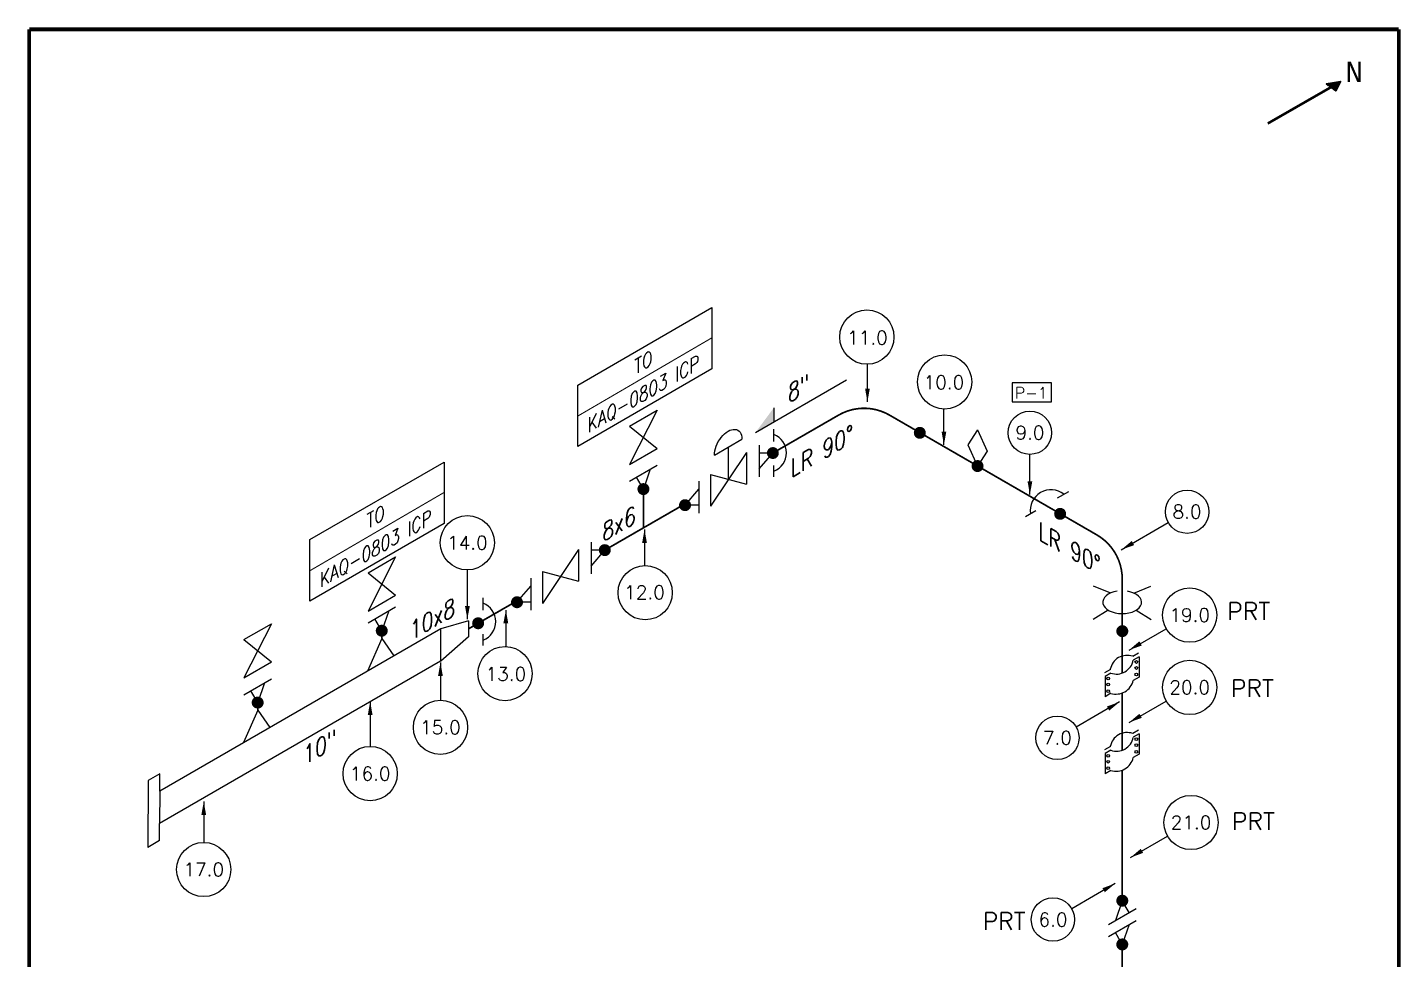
# Model space of a CAD drawing. Extents: x -0.4 to 12.5, y -0.5 to 16.6.
# Drawn here: x 0.37 to 12.53, y 8.35 to 16.6 of the extents above; entities that cross this region are included whole.
import ezdxf
from ezdxf.enums import TextEntityAlignment as Align

# ---------------------------------------------------------------- set-up
doc = ezdxf.new("R2010")
doc.units = 0
doc.header["$MEASUREMENT"] = 0
doc.layers.get('0').update_dxf_attribs({"linetype": 'CONTINUOUS'})
for name, color, linetype in [('ABH-0800B-TEXT', 3, 'CONTINUOUS'), ('BORDER', 5, 'CONTINUOUS'), ('COMP', 2, 'CONTINUOUS'), ('FLANGE-B', 2, 'CONTINUOUS'), ('MI_COMPONENT', 2, 'CONTINUOUS'), ('MI_TEXT', 3, 'CONTINUOUS'), ('PIPELINE-KAQ-0803-PIPE', 7, 'CONTINUOUS'), ('PIPELINE-KAQ-0803-TEXT', 3, 'CONTINUOUS'), ('PIPING-ABJ-1010-INLET-TEXT', 3, 'CONTINUOUS'), ('PIPING-MBD-1030-INLET-TEXT', 3, 'CONTINUOUS')]:
    doc.layers.add(name, color=color, linetype=linetype)
doc.styles.add('ROMANS', font='romans.shx')
doc.styles.get("Standard").update_dxf_attribs({"font": 'MONOTXT'})

# ---------------------------------------------------------------- blocks, each defined once
blk = doc.blocks.new('DECK')
at = {"layer": 'FLANGE-B'}
for p, q in [((-0.102, 0.081), (-0.253, 0.143)), ((0.102, 0.081), (0.253, 0.143)), ((-0.123, -0.071), (-0.257, -0.154)), ((0.123, -0.071), (0.257, -0.154))]:
    blk.add_line(p, q, dxfattribs=at)
blk.add_ellipse((0, 0), major_axis=(-0.172, 0), ratio=0.588235, start_param=4.970318, end_param=10.714248, dxfattribs=at)
blk = doc.blocks.new('PITBX')
for p, q in [((7.065, 4.583), (7.065, 4.415)), ((7.413, 4.583), (7.065, 4.583)), ((7.413, 4.415), (7.413, 4.583)), ((7.065, 4.415), (7.413, 4.415))]:
    blk.add_line(p, q)
at = {"layer": 'PIPING-MBD-1030-INLET-TEXT', "style": 'ROMANS'}
blk.add_text('P-1', height=0.1, dxfattribs=at).set_placement((7.233, 4.495), align=Align.MIDDLE)
blk = doc.blocks.new('ISO_NORTH')
for p, q in [((0.646, 0.372), (0.517, 0.35)), ((0.557, 0.321), (0.601, 0.365)), ((0.557, 0.321), (0.601, 0.365)), ((0.557, 0.321), (0.6, 0.365)), ((0.558, 0.32), (0.603, 0.365)), ((0.558, 0.32), (0.603, 0.365)), ((0.558, 0.321), (0.602, 0.365)), ((0.559, 0.319), (0.606, 0.366)), ((0.559, 0.32), (0.605, 0.365)), ((0.559, 0.32), (0.604, 0.365)), ((0.559, 0.32), (0.604, 0.365)), ((0.56, 0.319), (0.608, 0.366)), ((0.56, 0.319), (0.607, 0.366)), ((0.56, 0.319), (0.606, 0.366)), ((0.561, 0.318), (0.609, 0.366)), ((0.561, 0.318), (0.609, 0.366)), ((0.561, 0.318), (0.608, 0.366)), ((0.562, 0.317), (0.612, 0.367)), ((0.562, 0.317), (0.611, 0.366)), ((0.562, 0.318), (0.611, 0.366)), ((0.562, 0.318), (0.61, 0.366)), ((0.563, 0.317), (0.614, 0.367)), ((0.563, 0.317), (0.613, 0.367)), ((0.563, 0.317), (0.612, 0.367)), ((0.564, 0.316), (0.616, 0.367)), ((0.564, 0.316), (0.615, 0.367)), ((0.564, 0.316), (0.615, 0.367)), ((0.564, 0.316), (0.614, 0.367)), ((0.565, 0.315), (0.618, 0.368)), ((0.565, 0.315), (0.617, 0.368)), ((0.565, 0.315), (0.617, 0.367)), ((0.566, 0.314), (0.62, 0.368)), ((0.566, 0.315), (0.619, 0.368)), ((0.566, 0.315), (0.619, 0.368)), ((0.566, 0.314), (0.62, 0.368)), ((0.567, 0.314), (0.621, 0.368)), ((0.567, 0.314), (0.622, 0.368)), ((0.567, 0.313), (0.622, 0.368)), ((0.568, 0.313), (0.623, 0.369)), ((0.568, 0.313), (0.624, 0.369)), ((0.568, 0.313), (0.623, 0.368)), ((0.569, 0.313), (0.625, 0.369)), ((0.569, 0.312), (0.625, 0.369)), ((0.569, 0.312), (0.626, 0.369)), ((0.569, 0.312), (0.627, 0.369)), ((0.57, 0.312), (0.627, 0.369)), ((0.57, 0.312), (0.628, 0.369)), ((0.57, 0.311), (0.628, 0.369)), ((0.571, 0.311), (0.629, 0.37)), ((0.571, 0.311), (0.63, 0.37)), ((0.571, 0.311), (0.63, 0.37)), ((0.571, 0.31), (0.631, 0.37)), ((0.572, 0.31), (0.631, 0.37)), ((0.572, 0.31), (0.632, 0.37)), ((0.572, 0.31), (0.633, 0.37)), ((0.573, 0.31), (0.633, 0.37)), ((0.573, 0.309), (0.634, 0.37)), ((0.574, 0.309), (0.635, 0.371)), ((0.574, 0.309), (0.636, 0.371)), ((0.574, 0.308), (0.636, 0.371)), ((0.574, 0.308), (0.637, 0.371)), ((0.575, 0.308), (0.638, 0.371)), ((0.575, 0.308), (0.638, 0.371)), ((0.575, 0.308), (0.639, 0.371)), ((0.576, 0.307), (0.641, 0.372)), ((0.576, 0.307), (0.639, 0.371)), ((0.576, 0.307), (0.64, 0.371)), ((0.576, 0.307), (0.641, 0.371)), ((0.577, 0.307), (0.642, 0.372)), ((0.577, 0.306), (0.643, 0.372)), ((0.577, 0.306), (0.643, 0.372)), ((0.578, 0.306), (0.644, 0.372)), ((0.578, 0.306), (0.644, 0.372)), ((0.578, 0.305), (0.645, 0.372)), ((0.578, 0.305), (0.646, 0.372)), ((0.579, 0.305), (0.645, 0.371)), ((0.579, 0.305), (0.645, 0.37)), ((0.579, 0.305), (0.644, 0.369)), ((0.58, 0.304), (0.644, 0.368)), ((0.58, 0.304), (0.643, 0.367)), ((0.58, 0.304), (0.643, 0.366)), ((0.581, 0.304), (0.642, 0.365)), ((0.628, 0.337), (0.6, 0.365)), ((0.628, 0.337), (0.601, 0.365)), ((0.628, 0.338), (0.601, 0.365)), ((0.628, 0.338), (0.601, 0.365)), ((0.629, 0.338), (0.602, 0.365)), ((0.629, 0.339), (0.602, 0.365)), ((0.646, 0.372), (0.603, 0.287)), ((0.629, 0.339), (0.603, 0.365)), ((0.629, 0.339), (0.603, 0.365)), ((0.629, 0.34), (0.604, 0.365)), ((0.629, 0.34), (0.604, 0.365)), ((0.63, 0.34), (0.604, 0.365)), ((0.63, 0.341), (0.605, 0.365)), ((0.63, 0.341), (0.605, 0.365)), ((0.63, 0.341), (0.606, 0.366)), ((0.63, 0.342), (0.606, 0.366)), ((0.63, 0.342), (0.607, 0.366)), ((0.631, 0.342), (0.607, 0.366)), ((0.631, 0.343), (0.608, 0.366)), ((0.631, 0.343), (0.608, 0.366)), ((0.631, 0.343), (0.608, 0.366)), ((0.631, 0.344), (0.609, 0.366)), ((0.631, 0.344), (0.609, 0.366)), ((0.632, 0.344), (0.61, 0.366)), ((0.632, 0.345), (0.61, 0.366)), ((0.632, 0.346), (0.611, 0.367)), ((0.632, 0.345), (0.611, 0.366)), ((0.632, 0.345), (0.611, 0.366)), ((0.632, 0.346), (0.612, 0.367)), ((0.633, 0.346), (0.612, 0.367)), ((0.633, 0.347), (0.613, 0.367)), ((0.633, 0.347), (0.613, 0.367)), ((0.633, 0.347), (0.614, 0.367)), ((0.633, 0.348), (0.614, 0.367)), ((0.633, 0.348), (0.614, 0.367)), ((0.634, 0.348), (0.615, 0.367)), ((0.634, 0.349), (0.615, 0.367)), ((0.634, 0.349), (0.616, 0.367)), ((0.634, 0.349), (0.616, 0.367)), ((0.634, 0.35), (0.617, 0.367)), ((0.634, 0.35), (0.617, 0.367)), ((0.635, 0.35), (0.618, 0.368)), ((0.635, 0.351), (0.618, 0.368)), ((0.635, 0.351), (0.618, 0.368)), ((0.635, 0.351), (0.619, 0.368)), ((0.635, 0.352), (0.619, 0.368)), ((0.636, 0.352), (0.62, 0.368)), ((0.636, 0.352), (0.62, 0.368)), ((0.636, 0.353), (0.621, 0.368)), ((0.636, 0.353), (0.621, 0.368)), ((0.636, 0.353), (0.621, 0.368)), ((0.636, 0.354), (0.622, 0.368)), ((0.637, 0.354), (0.622, 0.368)), ((0.637, 0.355), (0.623, 0.369)), ((0.637, 0.354), (0.623, 0.368)), ((0.637, 0.355), (0.624, 0.369)), ((0.637, 0.356), (0.624, 0.369)), ((0.637, 0.356), (0.624, 0.369)), ((0.638, 0.356), (0.625, 0.369)), ((0.638, 0.357), (0.625, 0.369)), ((0.638, 0.357), (0.626, 0.369)), ((0.638, 0.357), (0.626, 0.369)), ((0.638, 0.358), (0.627, 0.369)), ((0.638, 0.358), (0.627, 0.369)), ((0.639, 0.358), (0.628, 0.369)), ((0.639, 0.359), (0.628, 0.369)), ((0.639, 0.359), (0.628, 0.369)), ((0.639, 0.36), (0.629, 0.37)), ((0.639, 0.359), (0.629, 0.369)), ((0.639, 0.36), (0.63, 0.37)), ((0.64, 0.36), (0.63, 0.37)), ((0.64, 0.361), (0.631, 0.37)), ((0.64, 0.361), (0.631, 0.37)), ((0.64, 0.361), (0.631, 0.37)), ((0.64, 0.362), (0.632, 0.37)), ((0.64, 0.362), (0.632, 0.37)), ((0.641, 0.362), (0.633, 0.37)), ((0.641, 0.363), (0.633, 0.37)), ((0.641, 0.363), (0.634, 0.37)), ((0.641, 0.363), (0.634, 0.37)), ((0.641, 0.364), (0.634, 0.37)), ((0.641, 0.364), (0.635, 0.371)), ((0.642, 0.364), (0.635, 0.371)), ((0.642, 0.365), (0.636, 0.371)), ((0.642, 0.365), (0.636, 0.371)), ((0.642, 0.365), (0.637, 0.371)), ((0.642, 0.366), (0.637, 0.371)), ((0.642, 0.366), (0.638, 0.371)), ((0.643, 0.366), (0.638, 0.371)), ((0.643, 0.367), (0.638, 0.371)), ((0.643, 0.367), (0.639, 0.371)), ((0.643, 0.367), (0.639, 0.371)), ((0.643, 0.368), (0.64, 0.371)), ((0.643, 0.368), (0.64, 0.371)), ((0.644, 0.369), (0.641, 0.372)), ((0.644, 0.369), (0.641, 0.372)), ((0.644, 0.368), (0.641, 0.371)), ((0.644, 0.369), (0.642, 0.372)), ((0.644, 0.37), (0.642, 0.372)), ((0.644, 0.37), (0.643, 0.372)), ((0.645, 0.37), (0.643, 0.372)), ((0.645, 0.371), (0.644, 0.372)), ((0.645, 0.371), (0.644, 0.372)), ((0.645, 0.371), (0.644, 0.372)), ((0.645, 0.372), (0.645, 0.372)), ((0.646, 0.372), (0.645, 0.372)), ((0.603, 0.287), (0.517, 0.35)), ((0.518, 0.35), (0.519, 0.351)), ((0.518, 0.35), (0.518, 0.351)), ((0.518, 0.35), (0.518, 0.351)), ((0.521, 0.348), (0.518, 0.351)), ((0.519, 0.349), (0.518, 0.351)), ((0.518, 0.35), (0.517, 0.35)), ((0.519, 0.349), (0.522, 0.351)), ((0.519, 0.349), (0.521, 0.351)), ((0.519, 0.349), (0.52, 0.351)), ((0.519, 0.35), (0.52, 0.351)), ((0.525, 0.345), (0.519, 0.351)), ((0.523, 0.346), (0.519, 0.351)), ((0.52, 0.348), (0.523, 0.351)), ((0.52, 0.349), (0.523, 0.351)), ((0.52, 0.349), (0.522, 0.351)), ((0.529, 0.342), (0.52, 0.351)), ((0.527, 0.343), (0.52, 0.351)), ((0.521, 0.348), (0.526, 0.352)), ((0.521, 0.348), (0.525, 0.352)), ((0.521, 0.348), (0.525, 0.352)), ((0.521, 0.348), (0.524, 0.352)), ((0.535, 0.337), (0.521, 0.351)), ((0.533, 0.339), (0.521, 0.351)), ((0.531, 0.34), (0.521, 0.351)), ((0.522, 0.347), (0.528, 0.352)), ((0.522, 0.347), (0.527, 0.352)), ((0.522, 0.347), (0.526, 0.352)), ((0.539, 0.334), (0.522, 0.351)), ((0.537, 0.336), (0.522, 0.351)), ((0.523, 0.346), (0.529, 0.353)), ((0.523, 0.346), (0.529, 0.352)), ((0.523, 0.347), (0.528, 0.352)), ((0.543, 0.331), (0.523, 0.351)), ((0.541, 0.333), (0.523, 0.351)), ((0.524, 0.345), (0.532, 0.353)), ((0.524, 0.346), (0.531, 0.353)), ((0.524, 0.346), (0.531, 0.353)), ((0.524, 0.346), (0.53, 0.353)), ((0.549, 0.327), (0.524, 0.352)), ((0.547, 0.329), (0.524, 0.352)), ((0.545, 0.33), (0.524, 0.351)), ((0.525, 0.345), (0.534, 0.353)), ((0.525, 0.345), (0.533, 0.353)), ((0.525, 0.345), (0.533, 0.353)), ((0.553, 0.324), (0.525, 0.352)), ((0.551, 0.326), (0.525, 0.352)), ((0.526, 0.344), (0.536, 0.354)), ((0.526, 0.344), (0.536, 0.354)), ((0.526, 0.344), (0.535, 0.353)), ((0.526, 0.344), (0.534, 0.353)), ((0.557, 0.321), (0.526, 0.352)), ((0.555, 0.323), (0.526, 0.352)), ((0.527, 0.343), (0.538, 0.354)), ((0.527, 0.343), (0.537, 0.354)), ((0.527, 0.344), (0.537, 0.354)), ((0.561, 0.318), (0.527, 0.352)), ((0.559, 0.32), (0.527, 0.352)), ((0.528, 0.342), (0.541, 0.354)), ((0.528, 0.343), (0.54, 0.354)), ((0.528, 0.343), (0.539, 0.354)), ((0.528, 0.343), (0.539, 0.354)), ((0.567, 0.314), (0.528, 0.352)), ((0.565, 0.315), (0.528, 0.352)), ((0.563, 0.317), (0.528, 0.352)), ((0.529, 0.342), (0.542, 0.355)), ((0.529, 0.342), (0.542, 0.355)), ((0.529, 0.342), (0.541, 0.354)), ((0.571, 0.311), (0.529, 0.352)), ((0.569, 0.312), (0.529, 0.352)), ((0.53, 0.341), (0.544, 0.355)), ((0.53, 0.341), (0.544, 0.355)), ((0.53, 0.341), (0.543, 0.355)), ((0.575, 0.308), (0.53, 0.353)), ((0.573, 0.31), (0.53, 0.353)), ((0.531, 0.34), (0.547, 0.355)), ((0.531, 0.34), (0.546, 0.355)), ((0.531, 0.341), (0.545, 0.355)), ((0.531, 0.341), (0.545, 0.355)), ((0.581, 0.304), (0.531, 0.353)), ((0.579, 0.305), (0.531, 0.353)), ((0.577, 0.307), (0.531, 0.353)), ((0.532, 0.339), (0.549, 0.356)), ((0.532, 0.34), (0.548, 0.356)), ((0.532, 0.34), (0.547, 0.356)), ((0.584, 0.301), (0.532, 0.353)), ((0.583, 0.302), (0.532, 0.353)), ((0.533, 0.339), (0.551, 0.356)), ((0.533, 0.339), (0.55, 0.356)), ((0.533, 0.339), (0.55, 0.356)), ((0.533, 0.339), (0.549, 0.356)), ((0.588, 0.298), (0.533, 0.353)), ((0.586, 0.299), (0.533, 0.353)), ((0.534, 0.338), (0.553, 0.356)), ((0.534, 0.338), (0.552, 0.356)), ((0.534, 0.338), (0.552, 0.356)), ((0.594, 0.293), (0.534, 0.353)), ((0.592, 0.295), (0.534, 0.353)), ((0.59, 0.296), (0.534, 0.353)), ((0.535, 0.337), (0.555, 0.357)), ((0.535, 0.337), (0.555, 0.357)), ((0.535, 0.338), (0.554, 0.357)), ((0.535, 0.338), (0.553, 0.357)), ((0.598, 0.291), (0.535, 0.353)), ((0.596, 0.292), (0.535, 0.353)), ((0.536, 0.336), (0.557, 0.357)), ((0.536, 0.337), (0.557, 0.357)), ((0.536, 0.337), (0.556, 0.357)), ((0.602, 0.288), (0.536, 0.354)), ((0.6, 0.289), (0.536, 0.354)), ((0.537, 0.336), (0.559, 0.358)), ((0.537, 0.336), (0.558, 0.357)), ((0.537, 0.336), (0.558, 0.357)), ((0.603, 0.288), (0.537, 0.354)), ((0.603, 0.287), (0.537, 0.354)), ((0.538, 0.335), (0.561, 0.358)), ((0.538, 0.335), (0.561, 0.358)), ((0.538, 0.335), (0.56, 0.358)), ((0.538, 0.336), (0.56, 0.358)), ((0.604, 0.289), (0.538, 0.354)), ((0.604, 0.288), (0.538, 0.354)), ((0.603, 0.288), (0.538, 0.354)), ((0.539, 0.334), (0.563, 0.358)), ((0.539, 0.335), (0.563, 0.358)), ((0.539, 0.335), (0.562, 0.358)), ((0.604, 0.289), (0.539, 0.354)), ((0.604, 0.289), (0.539, 0.354)), ((0.54, 0.333), (0.566, 0.359)), ((0.54, 0.334), (0.565, 0.359)), ((0.54, 0.334), (0.565, 0.358)), ((0.54, 0.334), (0.564, 0.358)), ((0.604, 0.29), (0.54, 0.354)), ((0.604, 0.29), (0.54, 0.354)), ((0.541, 0.333), (0.568, 0.359)), ((0.541, 0.333), (0.567, 0.359)), ((0.541, 0.333), (0.566, 0.359)), ((0.605, 0.291), (0.541, 0.355)), ((0.605, 0.291), (0.541, 0.354)), ((0.605, 0.29), (0.541, 0.354)), ((0.542, 0.332), (0.569, 0.359)), ((0.542, 0.332), (0.569, 0.359)), ((0.542, 0.333), (0.568, 0.359)), ((0.605, 0.292), (0.542, 0.355)), ((0.605, 0.291), (0.542, 0.355)), ((0.543, 0.331), (0.572, 0.36)), ((0.543, 0.331), (0.571, 0.36)), ((0.543, 0.332), (0.571, 0.36)), ((0.543, 0.332), (0.57, 0.359)), ((0.606, 0.292), (0.543, 0.355)), ((0.605, 0.292), (0.543, 0.355)), ((0.544, 0.331), (0.574, 0.36)), ((0.544, 0.331), (0.573, 0.36)), ((0.544, 0.331), (0.572, 0.36)), ((0.606, 0.293), (0.544, 0.355)), ((0.606, 0.293), (0.544, 0.355)), ((0.606, 0.293), (0.544, 0.355)), ((0.545, 0.33), (0.576, 0.36)), ((0.545, 0.33), (0.576, 0.36)), ((0.545, 0.33), (0.575, 0.36)), ((0.545, 0.33), (0.574, 0.36)), ((0.607, 0.294), (0.545, 0.355)), ((0.606, 0.294), (0.545, 0.355)), ((0.546, 0.329), (0.578, 0.361)), ((0.546, 0.329), (0.577, 0.361)), ((0.546, 0.33), (0.577, 0.361)), ((0.607, 0.295), (0.546, 0.355)), ((0.607, 0.294), (0.546, 0.355)), ((0.547, 0.328), (0.58, 0.361)), ((0.547, 0.328), (0.58, 0.361)), ((0.547, 0.329), (0.579, 0.361)), ((0.547, 0.329), (0.579, 0.361)), ((0.607, 0.295), (0.547, 0.356)), ((0.607, 0.295), (0.547, 0.355)), ((0.548, 0.328), (0.582, 0.362)), ((0.548, 0.328), (0.582, 0.361)), ((0.548, 0.328), (0.581, 0.361)), ((0.608, 0.296), (0.548, 0.356)), ((0.608, 0.296), (0.548, 0.356)), ((0.607, 0.296), (0.548, 0.356)), ((0.549, 0.327), (0.584, 0.362)), ((0.549, 0.327), (0.584, 0.362)), ((0.549, 0.327), (0.583, 0.362)), ((0.608, 0.297), (0.549, 0.356)), ((0.608, 0.297), (0.549, 0.356)), ((0.55, 0.326), (0.587, 0.362)), ((0.55, 0.326), (0.586, 0.362)), ((0.55, 0.326), (0.585, 0.362)), ((0.55, 0.327), (0.585, 0.362)), ((0.608, 0.298), (0.55, 0.356)), ((0.608, 0.297), (0.55, 0.356)), ((0.551, 0.325), (0.588, 0.363)), ((0.551, 0.326), (0.588, 0.362)), ((0.551, 0.326), (0.587, 0.362)), ((0.609, 0.299), (0.551, 0.356)), ((0.609, 0.298), (0.551, 0.356)), ((0.609, 0.298), (0.551, 0.356)), ((0.552, 0.325), (0.591, 0.363)), ((0.552, 0.325), (0.59, 0.363)), ((0.552, 0.325), (0.59, 0.363)), ((0.552, 0.325), (0.589, 0.363)), ((0.609, 0.299), (0.552, 0.356)), ((0.609, 0.299), (0.552, 0.356)), ((0.553, 0.324), (0.593, 0.363)), ((0.553, 0.324), (0.592, 0.363)), ((0.553, 0.324), (0.592, 0.363)), ((0.61, 0.3), (0.553, 0.357)), ((0.609, 0.3), (0.553, 0.356)), ((0.554, 0.323), (0.595, 0.364)), ((0.554, 0.323), (0.594, 0.364)), ((0.554, 0.324), (0.593, 0.363)), ((0.61, 0.301), (0.554, 0.357)), ((0.61, 0.301), (0.554, 0.357)), ((0.61, 0.3), (0.554, 0.357)), ((0.555, 0.322), (0.597, 0.364)), ((0.555, 0.323), (0.596, 0.364)), ((0.555, 0.323), (0.596, 0.364)), ((0.555, 0.323), (0.595, 0.364)), ((0.61, 0.302), (0.555, 0.357)), ((0.61, 0.302), (0.555, 0.357)), ((0.556, 0.322), (0.599, 0.364)), ((0.556, 0.322), (0.598, 0.364)), ((0.556, 0.322), (0.598, 0.364)), ((0.611, 0.302), (0.556, 0.357)), ((0.611, 0.303), (0.556, 0.357)), ((0.557, 0.321), (0.6, 0.364)), ((0.611, 0.303), (0.557, 0.357)), ((0.611, 0.303), (0.557, 0.357)), ((0.611, 0.304), (0.558, 0.357)), ((0.611, 0.304), (0.558, 0.357)), ((0.612, 0.304), (0.558, 0.357)), ((0.612, 0.305), (0.559, 0.358)), ((0.612, 0.305), (0.559, 0.358)), ((0.612, 0.305), (0.56, 0.358)), ((0.612, 0.306), (0.56, 0.358)), ((0.612, 0.306), (0.561, 0.358)), ((0.613, 0.306), (0.561, 0.358)), ((0.613, 0.307), (0.561, 0.358)), ((0.613, 0.307), (0.562, 0.358)), ((0.613, 0.307), (0.562, 0.358)), ((0.613, 0.308), (0.563, 0.358)), ((0.613, 0.308), (0.563, 0.358)), ((0.614, 0.308), (0.564, 0.358)), ((0.614, 0.309), (0.564, 0.358)), ((0.614, 0.309), (0.564, 0.358)), ((0.614, 0.309), (0.565, 0.359)), ((0.614, 0.31), (0.565, 0.359)), ((0.614, 0.31), (0.566, 0.359)), ((0.615, 0.31), (0.566, 0.359)), ((0.615, 0.311), (0.567, 0.359)), ((0.615, 0.311), (0.567, 0.359)), ((0.615, 0.311), (0.568, 0.359)), ((0.615, 0.312), (0.568, 0.359)), ((0.615, 0.312), (0.568, 0.359)), ((0.616, 0.312), (0.569, 0.359)), ((0.616, 0.313), (0.569, 0.359)), ((0.616, 0.313), (0.57, 0.359)), ((0.616, 0.313), (0.57, 0.359)), ((0.616, 0.314), (0.571, 0.36)), ((0.617, 0.314), (0.571, 0.36)), ((0.617, 0.314), (0.571, 0.36)), ((0.617, 0.315), (0.572, 0.36)), ((0.617, 0.315), (0.572, 0.36)), ((0.617, 0.315), (0.573, 0.36)), ((0.617, 0.316), (0.573, 0.36)), ((0.618, 0.316), (0.574, 0.36)), ((0.618, 0.316), (0.574, 0.36)), ((0.618, 0.317), (0.574, 0.36)), ((0.618, 0.317), (0.575, 0.36)), ((0.618, 0.317), (0.575, 0.36)), ((0.618, 0.318), (0.576, 0.36)), ((0.619, 0.318), (0.576, 0.36)), ((0.619, 0.318), (0.577, 0.361)), ((0.619, 0.319), (0.577, 0.361)), ((0.619, 0.319), (0.578, 0.361)), ((0.619, 0.32), (0.578, 0.361)), ((0.619, 0.32), (0.578, 0.361)), ((0.62, 0.32), (0.579, 0.361)), ((0.62, 0.321), (0.579, 0.361)), ((0.62, 0.321), (0.58, 0.361)), ((0.62, 0.321), (0.58, 0.361)), ((0.581, 0.304), (0.642, 0.364)), ((0.581, 0.303), (0.641, 0.363)), ((0.581, 0.303), (0.641, 0.362)), ((0.62, 0.322), (0.581, 0.361)), ((0.62, 0.322), (0.581, 0.361)), ((0.621, 0.322), (0.581, 0.361)), ((0.621, 0.323), (0.582, 0.362)), ((0.582, 0.303), (0.64, 0.361)), ((0.621, 0.323), (0.582, 0.361)), ((0.582, 0.303), (0.64, 0.36)), ((0.582, 0.302), (0.639, 0.359)), ((0.621, 0.323), (0.583, 0.362)), ((0.621, 0.324), (0.583, 0.362)), ((0.583, 0.302), (0.639, 0.358)), ((0.583, 0.302), (0.638, 0.357)), ((0.583, 0.302), (0.638, 0.356)), ((0.583, 0.302), (0.637, 0.355)), ((0.621, 0.324), (0.584, 0.362)), ((0.622, 0.324), (0.584, 0.362)), ((0.622, 0.325), (0.584, 0.362)), ((0.584, 0.301), (0.637, 0.354)), ((0.584, 0.301), (0.636, 0.353)), ((0.584, 0.301), (0.635, 0.352)), ((0.622, 0.325), (0.585, 0.362)), ((0.622, 0.325), (0.585, 0.362)), ((0.585, 0.301), (0.635, 0.351)), ((0.585, 0.3), (0.634, 0.35)), ((0.585, 0.3), (0.634, 0.349)), ((0.622, 0.326), (0.586, 0.362)), ((0.622, 0.326), (0.586, 0.362)), ((0.586, 0.3), (0.633, 0.348)), ((0.586, 0.3), (0.633, 0.347)), ((0.586, 0.3), (0.632, 0.346)), ((0.586, 0.299), (0.632, 0.345)), ((0.623, 0.326), (0.587, 0.362)), ((0.623, 0.327), (0.587, 0.362)), ((0.587, 0.299), (0.631, 0.344)), ((0.587, 0.299), (0.631, 0.343)), ((0.587, 0.299), (0.63, 0.342)), ((0.623, 0.328), (0.588, 0.363)), ((0.623, 0.327), (0.588, 0.362)), ((0.623, 0.327), (0.588, 0.362)), ((0.588, 0.299), (0.63, 0.341)), ((0.588, 0.298), (0.629, 0.34)), ((0.588, 0.298), (0.629, 0.339)), ((0.588, 0.298), (0.628, 0.338)), ((0.623, 0.328), (0.589, 0.363)), ((0.624, 0.328), (0.589, 0.363)), ((0.589, 0.298), (0.628, 0.337)), ((0.589, 0.297), (0.627, 0.336)), ((0.589, 0.297), (0.627, 0.335)), ((0.624, 0.329), (0.59, 0.363)), ((0.624, 0.329), (0.59, 0.363)), ((0.59, 0.297), (0.626, 0.334)), ((0.59, 0.297), (0.626, 0.333)), ((0.59, 0.297), (0.625, 0.332)), ((0.59, 0.296), (0.625, 0.331)), ((0.591, 0.296), (0.624, 0.33)), ((0.591, 0.296), (0.624, 0.329)), ((0.591, 0.296), (0.623, 0.328)), ((0.625, 0.33), (0.592, 0.363)), ((0.625, 0.331), (0.592, 0.363)), ((0.592, 0.295), (0.623, 0.327)), ((0.592, 0.295), (0.622, 0.326)), ((0.592, 0.295), (0.622, 0.325)), ((0.625, 0.331), (0.593, 0.363)), ((0.625, 0.331), (0.593, 0.363)), ((0.593, 0.295), (0.621, 0.324)), ((0.593, 0.295), (0.621, 0.323)), ((0.593, 0.294), (0.62, 0.322)), ((0.593, 0.294), (0.62, 0.321)), ((0.626, 0.332), (0.594, 0.364)), ((0.626, 0.332), (0.594, 0.364)), ((0.625, 0.332), (0.594, 0.363)), ((0.594, 0.294), (0.619, 0.319)), ((0.594, 0.294), (0.619, 0.318)), ((0.594, 0.294), (0.618, 0.317)), ((0.626, 0.333), (0.595, 0.364)), ((0.626, 0.333), (0.595, 0.364)), ((0.595, 0.293), (0.618, 0.316)), ((0.595, 0.293), (0.617, 0.315)), ((0.595, 0.293), (0.617, 0.314)), ((0.595, 0.293), (0.616, 0.313)), ((0.626, 0.333), (0.596, 0.364)), ((0.626, 0.334), (0.596, 0.364)), ((0.596, 0.292), (0.616, 0.312)), ((0.596, 0.292), (0.615, 0.311)), ((0.596, 0.292), (0.615, 0.31)), ((0.627, 0.334), (0.597, 0.364)), ((0.627, 0.334), (0.597, 0.364)), ((0.597, 0.292), (0.614, 0.309)), ((0.597, 0.292), (0.614, 0.308)), ((0.597, 0.291), (0.613, 0.307)), ((0.597, 0.291), (0.613, 0.306)), ((0.627, 0.335), (0.598, 0.364)), ((0.627, 0.335), (0.598, 0.364)), ((0.627, 0.335), (0.598, 0.364)), ((0.598, 0.291), (0.612, 0.305)), ((0.598, 0.291), (0.612, 0.304)), ((0.598, 0.29), (0.611, 0.303)), ((0.627, 0.336), (0.599, 0.364)), ((0.628, 0.336), (0.599, 0.364)), ((0.599, 0.29), (0.611, 0.302)), ((0.599, 0.29), (0.61, 0.301)), ((0.599, 0.29), (0.61, 0.3)), ((0.628, 0.336), (0.6, 0.364)), ((0.6, 0.29), (0.609, 0.299)), ((0.6, 0.289), (0.609, 0.298)), ((0.6, 0.289), (0.608, 0.297)), ((0.6, 0.289), (0.608, 0.296)), ((0.601, 0.289), (0.607, 0.295)), ((0.601, 0.289), (0.607, 0.294)), ((0.601, 0.288), (0.606, 0.293)), ((0.602, 0.288), (0.605, 0.292)), ((0.602, 0.288), (0.605, 0.291)), ((0.602, 0.288), (0.604, 0.29)), ((0.602, 0.287), (0.604, 0.289)), ((0.603, 0.287), (0.603, 0.288))]:
    blk.add_line(p, q)
at = {"const_width": 0.0225}
blk.add_lwpolyline([(0, 0), (0.58, 0.333)], dxfattribs=at)
blk.add_text('N', height=0.18).set_placement((0.687, 0.366))

msp = doc.modelspace()

# ---------------------------------------------------------------- linework, layer by layer
at = {"color": 2}
for p, q in [((5.243, 13.436), (6.431, 14.122)), ((6.431, 14.122), (6.431, 13.578)), ((6.431, 13.578), (5.243, 12.892)), ((5.243, 12.892), (5.243, 13.436)), ((5.702, 13.071), (5.946, 13.212)), ((6.848, 12.904), (6.848, 12.623)), ((5.702, 12.734), (5.946, 12.874)), ((6.736, 12.84), (6.736, 12.558)), ((6.848, 12.693), (6.97, 12.834)), ((6.97, 12.834), (6.848, 12.834)), ((2.873, 12.068), (4.061, 12.754)), ((4.061, 12.754), (4.061, 12.21)), ((5.702, 12.585), (5.946, 12.726)), ((5.885, 12.691), (5.824, 12.515)), ((6.419, 12.645), (6.419, 12.363)), ((5.824, 12.515), (5.763, 12.62)), ((6.314, 12.584), (6.314, 12.303)), ((6.193, 12.373), (6.314, 12.514)), ((6.314, 12.373), (6.193, 12.373)), ((4.061, 12.21), (2.873, 11.524)), ((2.873, 11.524), (2.873, 12.068)), ((5.361, 12.046), (5.361, 11.764)), ((3.387, 11.774), (3.631, 11.915)), ((5.249, 11.981), (5.249, 11.699)), ((5.361, 11.834), (5.483, 11.975)), ((5.483, 11.975), (5.361, 11.975)), ((4.827, 11.726), (4.827, 11.444)), ((4.931, 11.786), (4.931, 11.504)), ((3.387, 11.436), (3.631, 11.577)), ((4.705, 11.514), (4.827, 11.655)), ((3.387, 11.332), (3.631, 11.473)), ((3.57, 11.438), (3.509, 11.262)), ((4.827, 11.514), (4.705, 11.514)), ((2.289, 11.183), (2.533, 11.323)), ((3.509, 11.262), (3.448, 11.368)), ((4.277, 11.35), (4.03, 11.279)), ((4.277, 11.35), (4.277, 11.208)), ((3.509, 11.194), (3.383, 10.905)), ((3.509, 11.194), (3.616, 11.04)), ((4.03, 10.994), (4.03, 11.279)), ((4.277, 11.208), (4.03, 10.994)), ((10.207, 11.064), (10.156, 11.035)), ((2.289, 10.845), (2.533, 10.986)), ((10.211, 11.032), (10.16, 11.002)), ((10.211, 11.032), (10.211, 10.852)), ((2.289, 10.696), (2.533, 10.837)), ((9.957, 10.92), (9.906, 10.89)), ((9.961, 10.887), (9.91, 10.858)), ((9.91, 10.858), (9.91, 10.678)), ((10.211, 10.852), (10.16, 10.822)), ((2.411, 10.626), (2.35, 10.731)), ((2.472, 10.802), (2.411, 10.626)), ((9.961, 10.708), (9.91, 10.678)), ((2.411, 10.558), (2.286, 10.272)), ((2.411, 10.558), (2.517, 10.405)), ((10.207, 10.381), (10.156, 10.352)), ((10.211, 10.349), (10.16, 10.319)), ((10.211, 10.349), (10.211, 10.169)), ((9.957, 10.237), (9.906, 10.208)), ((9.961, 10.204), (9.91, 10.175)), ((9.91, 10.175), (9.91, 9.995)), ((10.211, 10.169), (10.16, 10.139)), ((9.961, 10.025), (9.91, 9.995)), ((10.062, 8.873), (10.001, 8.697)), ((10.123, 8.768), (10.062, 8.873)), ((9.94, 8.662), (10.184, 8.803)), ((9.94, 8.556), (10.184, 8.697)), ((10.123, 8.662), (10.062, 8.486)), ((10.062, 8.486), (10.001, 8.591))]:
    msp.add_line(p, q, dxfattribs=at)
at = {"color": 2, "const_width": 0.00938}
for points in [[(6.431, 13.854), (5.243, 13.161)], [(4.061, 12.486), (2.873, 11.793)]]:
    msp.add_lwpolyline(points, dxfattribs=at)
at = {"const_width": 0.015}
msp.add_lwpolyline([(10.062, 10.888), (10.062, 11.72, 0.267949), (9.837, 12.11), (8.002, 13.17, 0.267949), (7.552, 13.17), (6.947, 12.821)], format="xyb", dxfattribs=at)
at = {"color": 2, "const_width": 0.0528}
for points in [[(8.244, 13.013, 1), (8.297, 13.013, 1)], [(6.944, 12.834, 1), (6.996, 12.834, 1)], [(5.798, 12.515, 1), (5.851, 12.515, 1)], [(6.166, 12.373, 1), (6.219, 12.373, 1)], [(9.486, 12.296, 1), (9.539, 12.296, 1)], [(5.456, 11.975, 1), (5.509, 11.975, 1)], [(4.679, 11.514, 1), (4.732, 11.514, 1)], [(3.482, 11.262, 1), (3.535, 11.262, 1)], [(4.335, 11.328, 1), (4.388, 11.328, 1)], [(10.036, 11.258, 1), (10.089, 11.258, 1)], [(2.384, 10.626, 1), (2.437, 10.626, 1)], [(10.036, 8.873, 1), (10.089, 8.873, 1)], [(10.036, 8.486, 1), (10.089, 8.486, 1)]]:
    msp.add_lwpolyline(points, format="xyb", close=True, dxfattribs=at)
at = {"const_width": 0.015}
for points in [[(5.824, 12.172), (5.824, 12.541)], [(6.209, 12.394), (5.46, 11.962)], [(4.721, 11.535), (4.277, 11.279)], [(3.509, 11.194), (3.509, 11.288)], [(10.062, 10.205), (10.062, 10.711)], [(2.411, 10.558), (2.411, 10.652)], [(10.062, 8.873), (10.062, 10.028)], [(10.062, 8.033), (10.062, 8.486)]]:
    msp.add_lwpolyline(points, dxfattribs=at)
at = {"color": 2}
for centre in [(10.187, 10.985), (10.187, 10.932), (9.937, 10.839), (10.187, 10.874), (9.937, 10.786), (9.937, 10.728), (10.187, 10.302), (10.187, 10.249), (9.937, 10.156), (9.937, 10.103), (10.187, 10.191), (9.937, 10.045)]:
    msp.add_circle(centre, 0.012, dxfattribs=at)
for centre, radius, start, end in [((10.105, 10.893), 0.151, 70.493, 169.507), ((10.011, 11.029), 0.151, 250.493, 349.507), ((10.007, 10.858), 0.157, 253.2203, 346.7797), ((10.105, 10.21), 0.151, 70.493, 169.507), ((10.011, 10.346), 0.151, 250.493, 349.507), ((10.007, 10.175), 0.157, 253.2203, 346.7797)]:
    msp.add_arc(centre, radius, start, end, dxfattribs=at)
at = {"layer": 'BORDER', "color": 3, "const_width": 0.033}
for points in [[(0.389, -0.394), (0.389, 16.583)], [(0.389, 16.583), (12.509, 16.583)], [(12.509, -0.394), (12.509, 16.583)]]:
    msp.add_lwpolyline(points, dxfattribs=at)
at = {"layer": 'COMP', "color": 2}
for p, q in [((8.782, 13.039), (8.695, 12.906)), ((8.782, 13.039), (8.868, 12.852)), ((8.695, 12.906), (8.782, 12.719)), ((8.868, 12.852), (8.782, 12.719))]:
    msp.add_line(p, q, dxfattribs=at)
at = {"layer": 'FLANGE-B'}
for p, q in [((5.946, 13.212), (5.702, 12.734)), ((5.702, 13.071), (5.946, 12.874)), ((6.736, 12.84), (6.419, 12.363)), ((6.419, 12.645), (6.736, 12.558)), ((3.631, 11.915), (3.387, 11.436)), ((5.249, 11.981), (4.931, 11.504)), ((3.387, 11.774), (3.631, 11.577)), ((4.931, 11.786), (5.249, 11.699)), ((2.533, 11.323), (2.289, 10.845)), ((4.03, 11.279), (1.543, 9.843)), ((2.289, 11.183), (2.533, 10.986)), ((4.028, 10.993), (1.541, 9.557)), ((1.543, 9.995), (1.44, 9.936)), ((1.543, 9.843), (1.543, 9.995)), ((1.44, 9.936), (1.437, 9.345)), ((1.543, 9.843), (1.541, 9.557)), ((1.541, 9.405), (1.541, 9.557)), ((1.541, 9.405), (1.437, 9.345))]:
    msp.add_line(p, q, dxfattribs=at)
for centre, radius, start, end in [((6.914, 12.836), 0.176, 291.9263, 68.266), ((9.432, 12.324), 0.185, 51.8302, 188.1698), ((4.341, 11.342), 0.176, 291.9263, 68.266)]:
    msp.add_arc(centre, radius, start, end, dxfattribs=at)
at = {"layer": 'MI_COMPONENT', "color": 7}
for p, q in [((7.622, 13.48), (6.815, 13.014)), ((6.978, 13.234), (6.978, 13.108))]:
    msp.add_line(p, q, dxfattribs=at)
at = {"layer": 'MI_COMPONENT'}
for p, q in [((6.979, 12.937), (6.979, 13.046)), ((6.452, 12.816), (6.696, 12.957)), ((6.98, 12.625), (6.979, 12.725)), ((9.489, 12.437), (9.588, 12.494)), ((9.206, 12.273), (9.297, 12.325)), ((4.407, 11.443), (4.407, 11.552)), ((4.407, 11.131), (4.407, 11.231))]:
    msp.add_line(p, q, dxfattribs=at)
at = {"layer": 'MI_COMPONENT', "color": 2}
msp.add_line((6.574, 12.886), (6.574, 12.605), dxfattribs=at)
at = {"layer": 'MI_COMPONENT', "color": 2, "const_width": 0.0528}
msp.add_lwpolyline([(8.808, 12.719, 1), (8.755, 12.719, 1)], format="xyb", close=True, dxfattribs=at)
at = {"layer": 'MI_COMPONENT', "extrusion": (0, 0, -1)}
msp.add_ellipse((6.574, 12.886), major_axis=(-0.086, -0.15), ratio=0.57735, start_param=0.785398, end_param=3.926991, dxfattribs=at)
at = {"layer": 'MI_COMPONENT', "color": 7}
msp.add_solid([(6.815, 13.014), (6.978, 13.108), (6.978, 13.234)], dxfattribs=at)
at = {"layer": 'PIPELINE-KAQ-0803-TEXT'}
for p, q in [((7.807, 13.287), (7.807, 13.62)), ((8.484, 12.906), (8.484, 13.223)), ((9.245, 12.466), (9.245, 12.822)), ((5.834, 12.158), (5.834, 11.838)), ((10.054, 11.979), (10.47, 12.219)), ((4.266, 11.364), (4.266, 11.8)), ((4.607, 11.445), (4.607, 11.122)), ((10.122, 11.091), (10.451, 11.28)), ((4.028, 10.98), (4.028, 10.647)), ((3.406, 10.635), (3.406, 10.238)), ((10.039, 10.632), (9.655, 10.41)), ((10.122, 10.45), (10.451, 10.64)), ((1.933, 9.75), (1.933, 9.389)), ((10.135, 9.255), (10.463, 9.445)), ((10, 9.024), (9.615, 8.802))]:
    msp.add_line(p, q, dxfattribs=at)
for centre, radius in [((7.802, 13.86), 0.24), ((8.49, 13.463), 0.24), ((9.245, 13.014), 0.192), ((10.636, 12.315), 0.192), ((4.266, 12.04), 0.24), ((5.84, 11.598), 0.24), ((10.659, 11.4), 0.24), ((4.6, 10.882), 0.24), ((10.659, 10.76), 0.24), ((4.028, 10.407), 0.24), ((9.488, 10.314), 0.192), ((3.406, 9.998), 0.24), ((10.671, 9.565), 0.24), ((1.933, 9.149), 0.24), ((9.449, 8.706), 0.192)]:
    msp.add_circle(centre, radius, dxfattribs=at)
for points in [[(7.807, 13.287), (7.828, 13.405), (7.786, 13.405)], [(8.484, 12.906), (8.505, 13.024), (8.463, 13.024)], [(9.245, 12.466), (9.266, 12.584), (9.224, 12.584)], [(5.834, 12.158), (5.813, 12.039), (5.855, 12.039)], [(10.054, 11.979), (10.167, 12.019), (10.146, 12.056)], [(4.266, 11.364), (4.288, 11.482), (4.245, 11.482)], [(4.607, 11.445), (4.585, 11.327), (4.628, 11.327)], [(10.122, 11.091), (10.235, 11.131), (10.214, 11.168)], [(4.028, 10.98), (4.007, 10.862), (4.049, 10.862)], [(3.406, 10.635), (3.385, 10.517), (3.427, 10.517)], [(10.039, 10.632), (9.926, 10.591), (9.947, 10.555)], [(10.122, 10.45), (10.235, 10.491), (10.214, 10.527)], [(1.933, 9.75), (1.912, 9.632), (1.954, 9.632)], [(10.135, 9.255), (10.247, 9.296), (10.226, 9.332)], [(10, 9.025), (9.887, 8.984), (9.908, 8.948)]]:
    msp.add_solid(points, dxfattribs=at)

# ---------------------------------------------------------------- block references
for name, p in [('PITBX', (2.024, 8.871)), ('DECK', (10.062, 11.514))]:
    msp.add_blockref(name, p)
at = {"layer": 'PIPELINE-KAQ-0803-PIPE'}
msp.add_blockref('ISO_NORTH', (11.35, 15.75), dxfattribs=at)

# ---------------------------------------------------------------- texts
at = {"style": 'ROMANS', "oblique": 30}
for s, height, p in [('KAQ-0803 ICP', 0.11427, (5.825, 13.294)), ('TO', 0.1143, (5.825, 13.572)), ('KAQ-0803 ICP', 0.11427, (3.455, 11.925)), ('TO', 0.1143, (3.455, 12.204))]:
    msp.add_text(s, height=height, rotation=30, dxfattribs=at).set_placement(p, align=Align.CENTER)
at = {"layer": 'ABH-0800B-TEXT', "style": 'ROMANS', "oblique": 30}
for s, p in [('LR 90%%D ', (7.129, 12.613)), ('8x6', (5.461, 12.044)), ('10x8', (3.758, 11.17)), ('10"', (2.816, 10.068))]:
    msp.add_text(s, height=0.1399, rotation=30, dxfattribs=at).set_placement(p)
at = {"layer": 'MI_TEXT', "style": 'ROMANS'}
for s, rotation, oblique, p in [('8"', 30, 30, (7.105, 13.273)), ('LR 90%%D', 330, 330, (9.321, 12.069))]:
    msp.add_text(s, height=0.1399, rotation=rotation, dxfattribs=dict(at, oblique=oblique)).set_placement(p)
at = {"layer": 'PIPELINE-KAQ-0803-TEXT', "style": 'ROMANS'}
for s, p in [('11.0', (7.807, 13.854)), ('10.0', (8.484, 13.459)), ('9.0', (9.245, 13.014)), ('8.0', (10.636, 12.315)), ('14.0', (4.266, 12.04)), ('12.0', (5.834, 11.601)), ('19.0', (10.659, 11.4)), ('13.0', (4.607, 10.879)), ('20.0', (10.659, 10.76)), ('15.0', (4.028, 10.407)), ('7.0', (9.488, 10.314)), ('16.0', (3.406, 9.998)), ('21.0', (10.671, 9.565)), ('17.0', (1.933, 9.149)), ('6.0', (9.449, 8.706))]:
    msp.add_text(s, height=0.12, dxfattribs=at).set_placement(p, align=Align.MIDDLE)
at = {"layer": 'PIPING-ABJ-1010-INLET-TEXT', "style": 'ROMANS'}
for p in [(11.182, 11.434), (11.214, 10.752), (11.223, 9.575), (9.017, 8.692)]:
    msp.add_text('PRT', height=0.1525, dxfattribs=at).set_placement(p, align=Align.MIDDLE)

doc.saveas('drawing.dxf')
